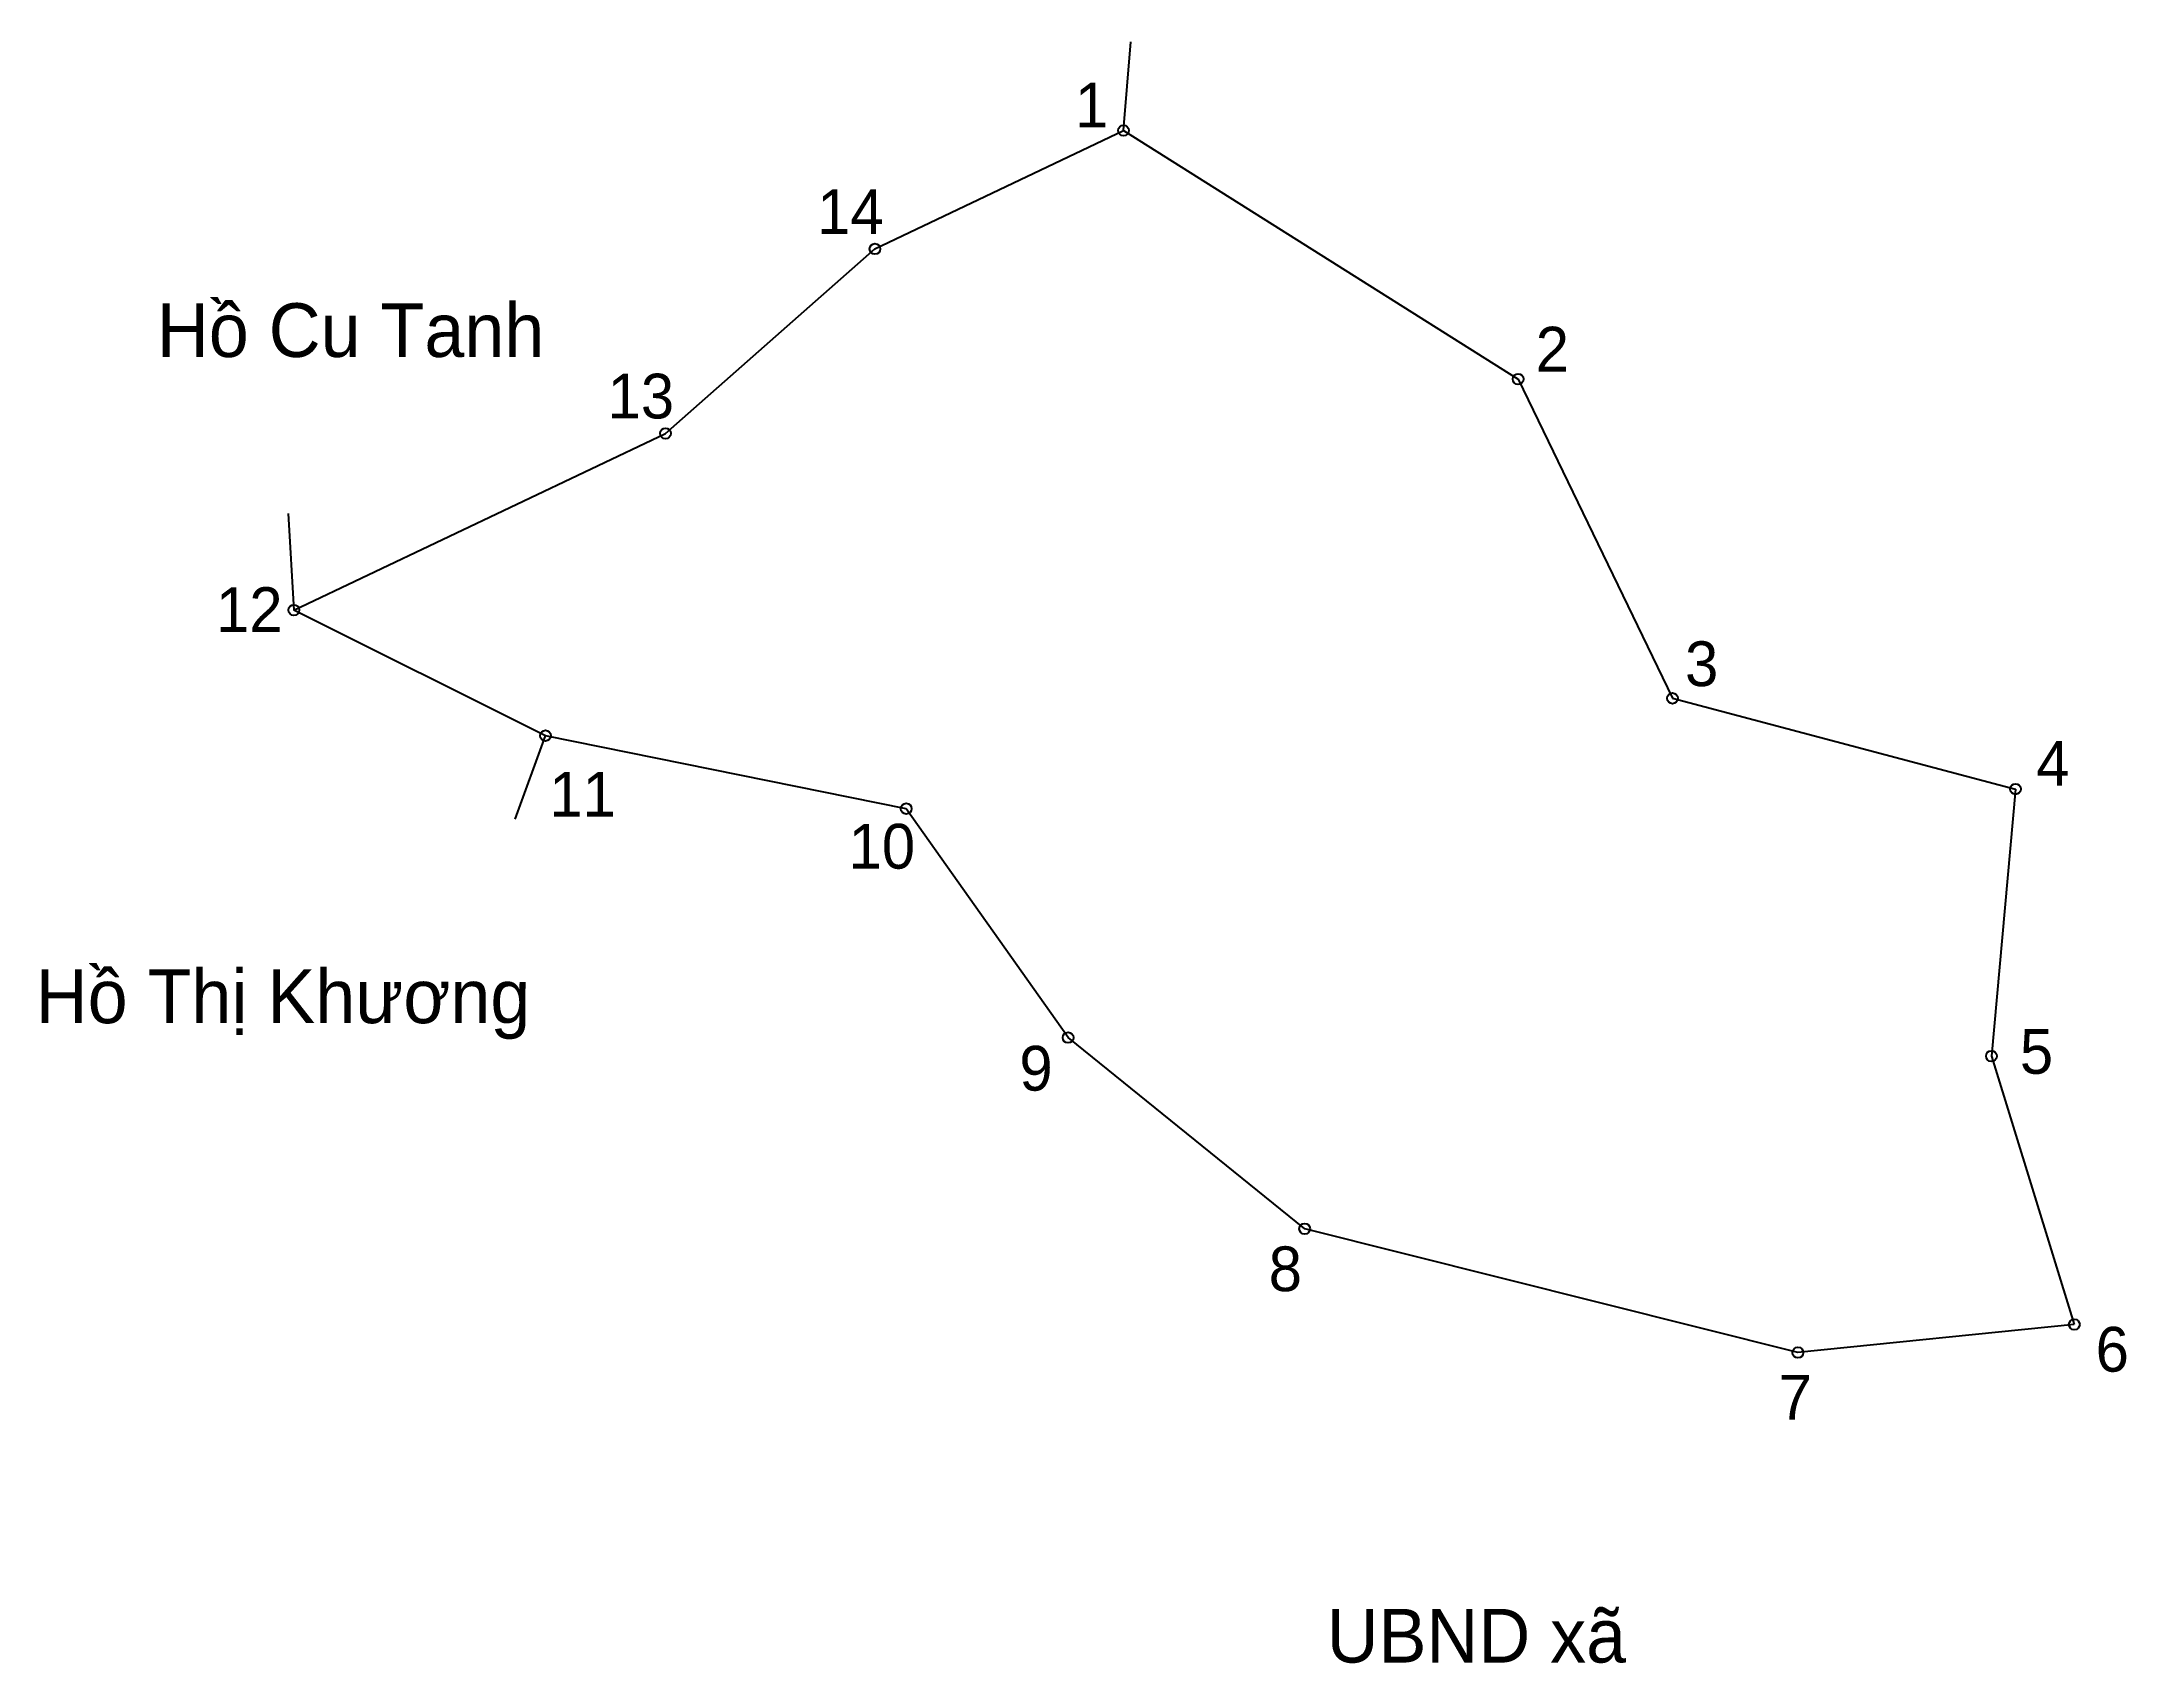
# Model space of a CAD drawing. Extents: x 547425 to 547638, y 1826197 to 1826362.
import ezdxf

# ---------------------------------------------------------------- set-up
doc = ezdxf.new("R2010")
doc.units = 0
for name, color, linetype in [('CanhThua', 7, 'Continuous'), ('MocDinhThua', 7, 'Continuous'), ('RauThua', 7, 'Continuous'), ('SoHieuDinhThua', 7, 'Continuous'), ('TenChuLanCan', 7, 'Continuous')]:
    doc.layers.add(name, color=color, linetype=linetype)

msp = doc.modelspace()

# ---------------------------------------------------------------- linework, layer by layer
at = {"layer": 'CanhThua'}
for p, q in [((547510.02, 1826341.21), (547535.44, 1826353.33)), ((547535.44, 1826353.33), (547575.8, 1826327.9)), ((547488.6, 1826322.34), (547510.02, 1826341.21)), ((547575.8, 1826327.9), (547591.59, 1826295.24)), ((547450.59, 1826304.27), (547488.6, 1826322.34)), ((547476.32, 1826291.42), (547450.59, 1826304.27)), ((547591.59, 1826295.24), (547626.67, 1826285.96)), ((547513.22, 1826283.95), (547476.32, 1826291.42)), ((547626.67, 1826285.96), (547624.21, 1826258.64)), ((547529.77, 1826260.53), (547513.22, 1826283.95)), ((547553.97, 1826240.98), (547529.77, 1826260.53)), ((547624.21, 1826258.64), (547632.69, 1826231.18)), ((547604.42, 1826228.31), (547553.97, 1826240.98)), ((547632.69, 1826231.18), (547604.42, 1826228.31))]:
    msp.add_line(p, q, dxfattribs=at)
at = {"layer": 'MocDinhThua'}
for centre in [(547535.44, 1826353.33), (547510.02, 1826341.21), (547575.8, 1826327.9), (547488.6, 1826322.34), (547450.59, 1826304.27), (547591.59, 1826295.24), (547476.32, 1826291.42), (547626.67, 1826285.96), (547513.22, 1826283.95), (547529.77, 1826260.53), (547624.21, 1826258.64), (547553.97, 1826240.98), (547632.69, 1826231.18), (547604.42, 1826228.31)]:
    msp.add_circle(centre, 0.549, dxfattribs=at)
at = {"layer": 'RauThua'}
for p, q in [((547535.44, 1826353.33), (547536.18, 1826362.41)), ((547450.02, 1826314.14), (547450.59, 1826304.27)), ((547473.21, 1826282.88), (547476.32, 1826291.42))]:
    msp.add_line(p, q, dxfattribs=at)

# ---------------------------------------------------------------- texts
at = {"layer": 'SoHieuDinhThua'}
for s, height, p in [('1', 4.58, (547530.48, 1826353.64)), ('14', 4.579, (547504.1, 1826342.74)), ('2', 4.58, (547577.6, 1826328.67)), ('13', 4.579, (547482.67, 1826323.87)), ('12', 4.579, (547442.62, 1826302.03)), ('3', 4.58, (547592.87, 1826296.49)), ('4', 4.58, (547628.79, 1826286.3)), ('11', 4.579, (547476.71, 1826283.14)), ('10', 4.579, (547507.32, 1826277.82)), ('5', 4.58, (547627.12, 1826256.83)), ('9', 4.58, (547524.79, 1826255.11)), ('8', 4.58, (547550.29, 1826234.59)), ('6', 4.58, (547634.87, 1826226.36)), ('7', 4.58, (547602.45, 1826221.45))]:
    msp.add_text(s, height=height, dxfattribs=at).set_placement(p)
at = {"layer": 'TenChuLanCan'}
for s, height, p in [('Hồ Cu Tanh', 5.495, (547436.58, 1826330.16)), ('Hồ Thị Khương', 5.4949, (547424.19, 1826262.01)), ('UBND xã', 5.495, (547556.22, 1826196.6))]:
    msp.add_text(s, height=height, dxfattribs=at).set_placement(p)

doc.saveas('drawing.dxf')
